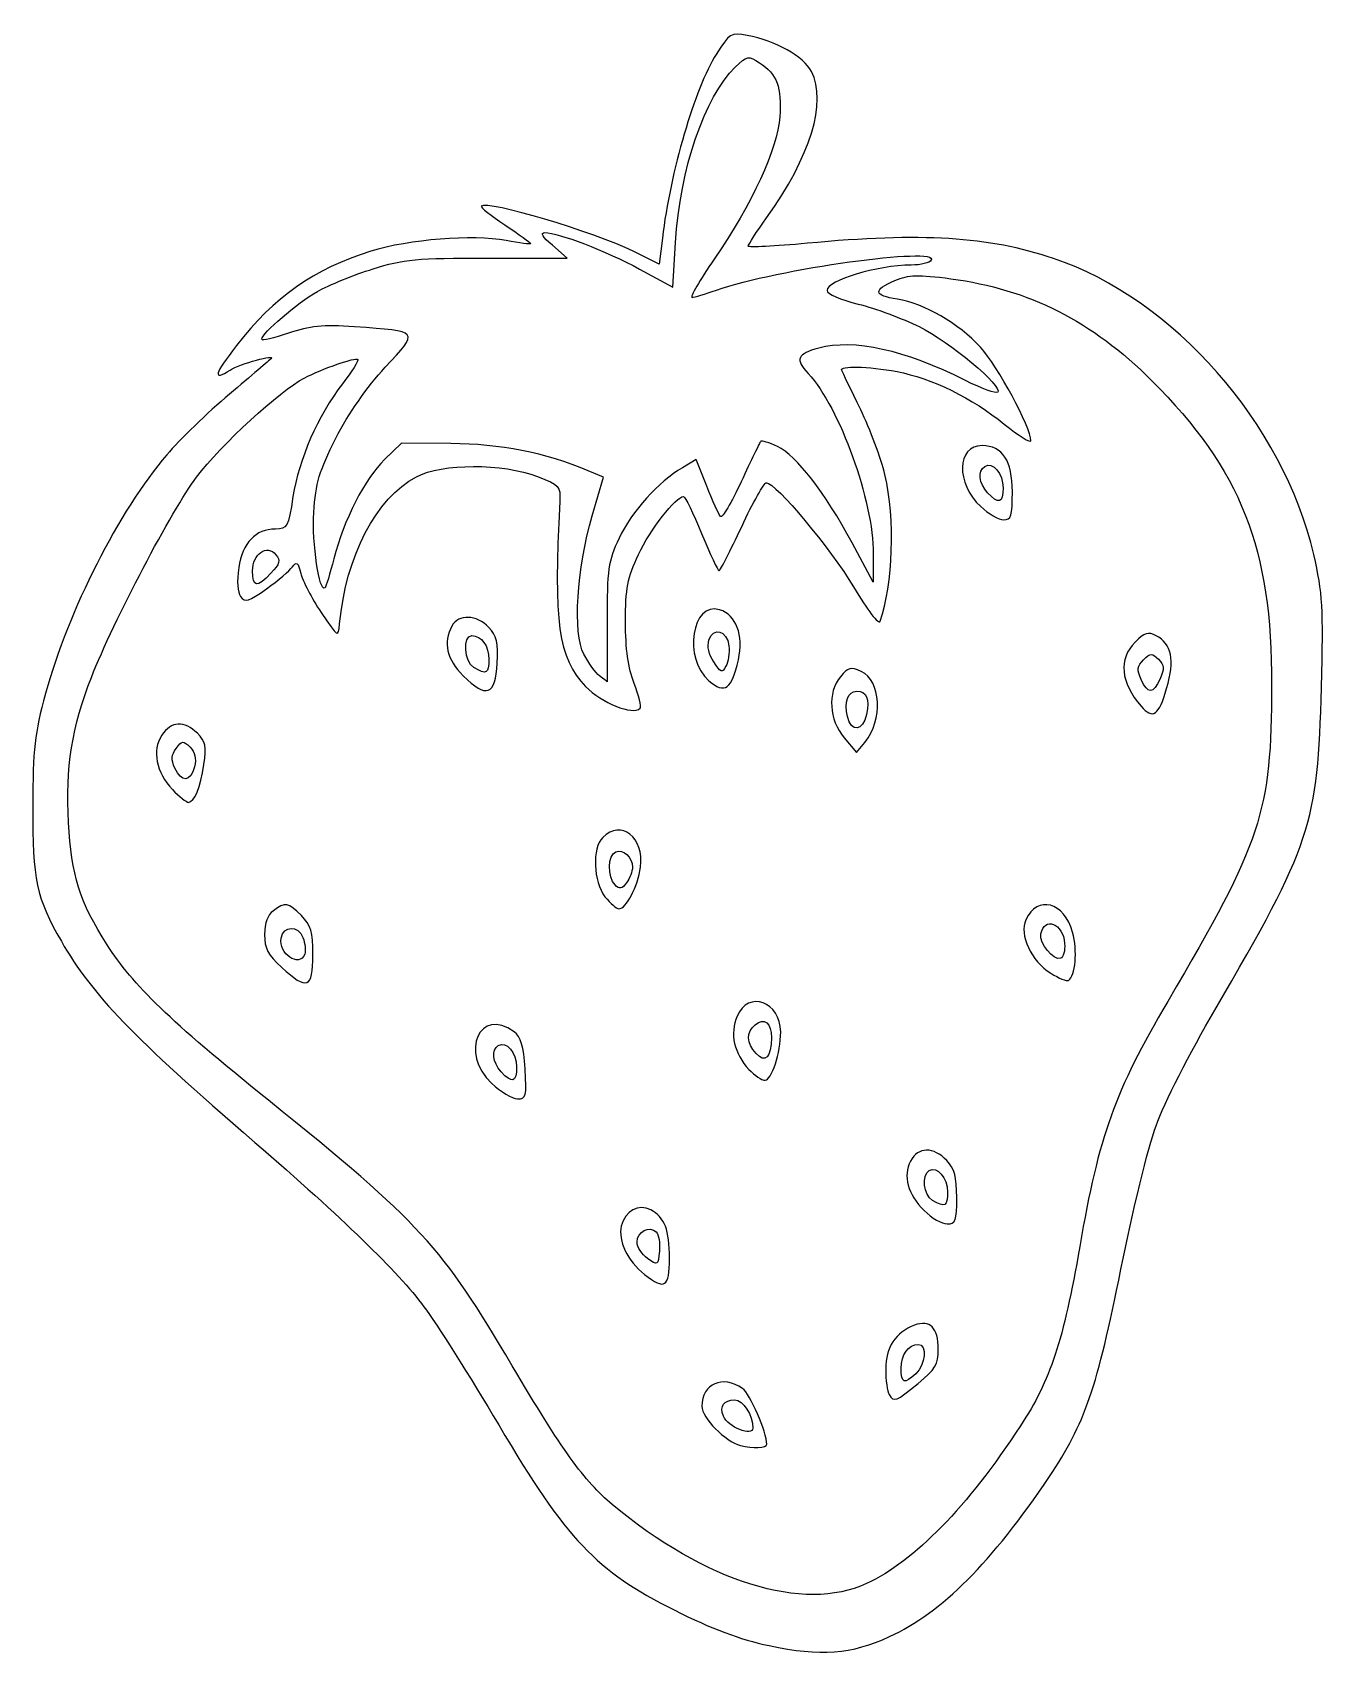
# Model space of a CAD drawing. Header units: centimetres. Extents: x -13.4 to 12.8, y -7.2 to 7.3.
# Drawn here: x 1.22 to 12.76, y -7.16 to 7.35 of the extents above; entities that cross this region are included whole.
import ezdxf

# ---------------------------------------------------------------- set-up
doc = ezdxf.new("R2010")
doc.units = ezdxf.units.CM
doc.header["$MEASUREMENT"] = 0
doc.layers.add('Layer 1', color=7, linetype='Continuous')

msp = doc.modelspace()

# ---------------------------------------------------------------- linework, layer by layer
at = {"layer": 'Layer 1'}
for points, knots in [([(7.80518, -7.06656), (7.54211, -7.01056), (7.29285, -6.91702), (6.9567, -6.74812), (6.9567, -6.74812), (6.25749, -6.39681), (6.0005, -6.1258), (5.38903, -5.09497), (5.38903, -5.09497), (5.13101, -4.66), (4.83056, -4.18481), (4.72136, -4.03899), (4.72136, -4.03899), (4.48424, -3.72236), (3.99828, -3.2499), (3.21099, -2.57057), (3.21099, -2.57057), (2.11623, -1.62593), (1.76077, -1.25663), (1.48204, -0.77428), (1.48204, -0.77428), (1.26048, -0.39086), (1.22418, -0.22065), (1.22607, 0.426), (1.22607, 0.426), (1.2276, 0.9486), (1.24248, 1.07962), (1.34128, 1.44003), (1.34128, 1.44003), (1.54568, 2.18567), (1.99318, 3.06697), (2.4246, 3.57352), (2.4246, 3.57352), (2.53842, 3.70716), (2.78986, 3.95032), (2.98335, 4.11388), (2.98335, 4.11388), (3.17684, 4.27744), (3.34447, 4.42006), (3.35585, 4.43083), (3.35585, 4.43083), (3.40332, 4.47573), (3.07891, 4.3862), (2.9901, 4.32989), (2.9901, 4.32989), (2.83099, 4.229), (2.84688, 4.29073), (3.0464, 4.54849), (3.0464, 4.54849), (3.38189, 4.98193), (3.74035, 5.23366), (4.24572, 5.3907), (4.24572, 5.3907), (4.59007, 5.4977), (5.15366, 5.54194), (5.45635, 5.48573), (5.45635, 5.48573), (5.57586, 5.46353), (5.67364, 5.45195), (5.67364, 5.46), (5.67364, 5.46), (5.67364, 5.46804), (5.57092, 5.54282), (5.44538, 5.62618), (5.44538, 5.62618), (5.31983, 5.70954), (5.22452, 5.78514), (5.23357, 5.79419), (5.23357, 5.79419), (5.2873, 5.84792), (6.24356, 5.56351), (6.59014, 5.39072), (6.59014, 5.39072), (6.59014, 5.39072), (6.82372, 5.27426), (6.82372, 5.27426), (6.82372, 5.27426), (6.82372, 5.27426), (6.85145, 5.50938), (6.85145, 5.50938), (6.85145, 5.50938), (6.92043, 6.09437), (7.14182, 6.84958), (7.33244, 7.15014), (7.33244, 7.15014), (7.45276, 7.33987), (7.46217, 7.34558), (7.61039, 7.31887), (7.61039, 7.31887), (7.86393, 7.27319), (8.11241, 7.13312), (8.18338, 6.99585), (8.18338, 6.99585), (8.32467, 6.72263), (8.17625, 6.24026), (7.78109, 5.68843), (7.78109, 5.68843), (7.6919, 5.56388), (7.61893, 5.45078), (7.61893, 5.43709), (7.61893, 5.43709), (7.61893, 5.4234), (7.8564, 5.43463), (8.14664, 5.46206), (8.14664, 5.46206), (9.16691, 5.55846), (9.76261, 5.52197), (10.34467, 5.32741), (10.34467, 5.32741), (11.41534, 4.96953), (12.40101, 3.848), (12.67074, 2.68073), (12.67074, 2.68073), (12.75085, 2.33407), (12.75794, 2.21178), (12.73955, 1.49462), (12.73955, 1.49462), (12.70808, 0.26715), (12.6487, 0.08766), (11.78555, -1.3894), (11.78555, -1.3894), (11.5679, -1.76185), (11.33206, -2.22621), (11.26147, -2.4213), (11.26147, -2.4213), (11.19088, -2.61639), (11.04979, -3.19362), (10.94794, -3.70403), (10.94794, -3.70403), (10.73708, -4.76075), (10.62477, -5.08681), (10.31047, -5.55473), (10.31047, -5.55473), (9.79159, -6.32723), (9.35106, -6.76847), (8.88129, -6.9862), (8.88129, -6.9862), (8.54299, -7.143), (8.26263, -7.16394), (7.80517, -7.06656), (7.80517, -7.06656), (7.80517, -7.06656), (7.80518, -7.06656), (7.80518, -7.06656)], [0, 0, 0, 0, 0.02702703, 0.02702703, 0.02702703, 0.02702703, 0.05405405, 0.05405405, 0.05405405, 0.05405405, 0.08108108, 0.08108108, 0.08108108, 0.08108108, 0.10810811, 0.10810811, 0.10810811, 0.10810811, 0.13513514, 0.13513514, 0.13513514, 0.13513514, 0.16216216, 0.16216216, 0.16216216, 0.16216216, 0.18918919, 0.18918919, 0.18918919, 0.18918919, 0.21621622, 0.21621622, 0.21621622, 0.21621622, 0.24324324, 0.24324324, 0.24324324, 0.24324324, 0.27027027, 0.27027027, 0.27027027, 0.27027027, 0.2972973, 0.2972973, 0.2972973, 0.2972973, 0.32432432, 0.32432432, 0.32432432, 0.32432432, 0.35135135, 0.35135135, 0.35135135, 0.35135135, 0.37837838, 0.37837838, 0.37837838, 0.37837838, 0.40540541, 0.40540541, 0.40540541, 0.40540541, 0.43243243, 0.43243243, 0.43243243, 0.43243243, 0.45945946, 0.45945946, 0.45945946, 0.45945946, 0.48648649, 0.48648649, 0.48648649, 0.48648649, 0.51351351, 0.51351351, 0.51351351, 0.51351351, 0.54054054, 0.54054054, 0.54054054, 0.54054054, 0.56756757, 0.56756757, 0.56756757, 0.56756757, 0.59459459, 0.59459459, 0.59459459, 0.59459459, 0.62162162, 0.62162162, 0.62162162, 0.62162162, 0.64864865, 0.64864865, 0.64864865, 0.64864865, 0.67567568, 0.67567568, 0.67567568, 0.67567568, 0.7027027, 0.7027027, 0.7027027, 0.7027027, 0.72972973, 0.72972973, 0.72972973, 0.72972973, 0.75675676, 0.75675676, 0.75675676, 0.75675676, 0.78378378, 0.78378378, 0.78378378, 0.78378378, 0.81081081, 0.81081081, 0.81081081, 0.81081081, 0.83783784, 0.83783784, 0.83783784, 0.83783784, 0.86486486, 0.86486486, 0.86486486, 0.86486486, 0.89189189, 0.89189189, 0.89189189, 0.89189189, 0.91891892, 0.91891892, 0.91891892, 0.91891892, 0.94594595, 0.94594595, 0.94594595, 0.94594595, 1, 1, 1, 1]), ([(6.35789, 2.07122), (6.35667, 2.55484), (6.36554, 2.61795), (6.46404, 2.82657), (6.46404, 2.82657), (6.57627, 3.06427), (6.81882, 3.3344), (7.0304, 3.45735), (7.0304, 3.45735), (7.0304, 3.45735), (7.15436, 3.52938), (7.15436, 3.52938), (7.15436, 3.52938), (7.15436, 3.52938), (7.24823, 3.2918), (7.24823, 3.2918), (7.24823, 3.2918), (7.29986, 3.16113), (7.35464, 3.03971), (7.36995, 3.02198), (7.36995, 3.02198), (7.38527, 3.00425), (7.46924, 3.14394), (7.55655, 3.3324), (7.55655, 3.3324), (7.64386, 3.52086), (7.72178, 3.68305), (7.72971, 3.69282), (7.72971, 3.69282), (7.73764, 3.70259), (7.80512, 3.6815), (7.87968, 3.64594), (7.87968, 3.64594), (8.0507, 3.56439), (8.30336, 3.23817), (8.54633, 2.78519), (8.54633, 2.78519), (8.54633, 2.78519), (8.73503, 2.43338), (8.73503, 2.43338), (8.73503, 2.43338), (8.73503, 2.43338), (8.73572, 2.68544), (8.73572, 2.68544), (8.73572, 2.68544), (8.73704, 3.16211), (8.43683, 3.99406), (8.15365, 4.29855), (8.15365, 4.29855), (8.03546, 4.42563), (8.05547, 4.4739), (8.24779, 4.52569), (8.24779, 4.52569), (8.55968, 4.60967), (9.02107, 4.50796), (9.55822, 4.23681), (9.55822, 4.23681), (9.7027, 4.16388), (9.83299, 4.1165), (9.84776, 4.13151), (9.84776, 4.13151), (9.89775, 4.18234), (9.41607, 4.58477), (9.14651, 4.71738), (9.14651, 4.71738), (8.99918, 4.78986), (8.75351, 4.88059), (8.60058, 4.91901), (8.60058, 4.91901), (8.44193, 4.95886), (8.32252, 5.0112), (8.32252, 5.04089), (8.32252, 5.04089), (8.32252, 5.1312), (8.76863, 5.26548), (9.07543, 5.26751), (9.07543, 5.26751), (9.15945, 5.26807), (9.23971, 5.28715), (9.25378, 5.30991), (9.25378, 5.30991), (9.33225, 5.43688), (7.86851, 5.23357), (7.33433, 5.0433), (7.33433, 5.0433), (7.23472, 5.00782), (7.13658, 4.97879), (7.11623, 4.97879), (7.11623, 4.97879), (7.09588, 4.97879), (7.18483, 5.13245), (7.31389, 5.32025), (7.31389, 5.32025), (7.65427, 5.81557), (7.87978, 6.30489), (7.90065, 6.59342), (7.90065, 6.59342), (7.91961, 6.85547), (7.87551, 6.97241), (7.71907, 7.07491), (7.71907, 7.07491), (7.61949, 7.14016), (7.61054, 7.1385), (7.50206, 7.03457), (7.50206, 7.03457), (7.22982, 6.77375), (7.00786, 6.12232), (6.96895, 5.46993), (6.96895, 5.46993), (6.96895, 5.46993), (6.94517, 5.0712), (6.94517, 5.0712), (6.94517, 5.0712), (6.94517, 5.0712), (6.6475, 5.23176), (6.6475, 5.23176), (6.6475, 5.23176), (6.34513, 5.39485), (5.92151, 5.55831), (5.80165, 5.55813), (5.80165, 5.55813), (5.75754, 5.55805), (5.77975, 5.52038), (5.86875, 5.44431), (5.86875, 5.44431), (5.86875, 5.44431), (6.0018, 5.33059), (6.0018, 5.33059), (6.0018, 5.33059), (6.0018, 5.33059), (5.2893, 5.33059), (5.2893, 5.33059), (5.2893, 5.33059), (4.65863, 5.33059), (4.54115, 5.31948), (4.26638, 5.23384), (4.26638, 5.23384), (4.09565, 5.18063), (3.87215, 5.08976), (3.76971, 5.03192), (3.76971, 5.03192), (3.58878, 4.92975), (3.27304, 4.65791), (3.27304, 4.6043), (3.27304, 4.6043), (3.27304, 4.58969), (3.38013, 4.61424), (3.51103, 4.65885), (3.51103, 4.65885), (3.70462, 4.72483), (3.81465, 4.73543), (4.10082, 4.71567), (4.10082, 4.71567), (4.68766, 4.67515), (4.68064, 4.68439), (4.37525, 4.35455), (4.37525, 4.35455), (4.21218, 4.17842), (4.04529, 3.93813), (3.93513, 3.72088), (3.93513, 3.72088), (3.78532, 3.42542), (3.75455, 3.32211), (3.73757, 3.05753), (3.73757, 3.05753), (3.72006, 2.78467), (3.78743, 2.33381), (3.83814, 2.38451), (3.83814, 2.38451), (3.84673, 2.3931), (3.88181, 2.51004), (3.9161, 2.64438), (3.9161, 2.64438), (4.00403, 2.98887), (4.19437, 3.36037), (4.36992, 3.53016), (4.36992, 3.53016), (4.36992, 3.53016), (4.5197, 3.67502), (4.5197, 3.67502), (4.5197, 3.67502), (4.5197, 3.67502), (4.96214, 3.67298), (4.96214, 3.67298), (4.96214, 3.67298), (5.39732, 3.67097), (5.80649, 3.59), (6.18897, 3.43019), (6.18897, 3.43019), (6.18897, 3.43019), (6.32585, 3.373), (6.32585, 3.373), (6.32585, 3.373), (6.32585, 3.373), (6.22454, 3.02734), (6.22454, 3.02734), (6.22454, 3.02734), (6.08513, 2.55168), (6.05101, 1.98248), (6.15039, 1.79017), (6.15039, 1.79017), (6.19109, 1.7114), (6.25413, 1.62427), (6.29047, 1.59653), (6.29047, 1.59653), (6.32681, 1.5688), (6.35714, 1.54552), (6.35787, 1.54479), (6.35787, 1.54479), (6.35861, 1.54407), (6.35861, 1.78094), (6.35787, 2.07118), (6.35787, 2.07118), (6.35787, 2.07118), (6.35789, 2.07122), (6.35789, 2.07122)], [0, 0, 0, 0, 0.01818182, 0.01818182, 0.01818182, 0.01818182, 0.03636364, 0.03636364, 0.03636364, 0.03636364, 0.05454545, 0.05454545, 0.05454545, 0.05454545, 0.07272727, 0.07272727, 0.07272727, 0.07272727, 0.09090909, 0.09090909, 0.09090909, 0.09090909, 0.10909091, 0.10909091, 0.10909091, 0.10909091, 0.12727273, 0.12727273, 0.12727273, 0.12727273, 0.14545455, 0.14545455, 0.14545455, 0.14545455, 0.16363636, 0.16363636, 0.16363636, 0.16363636, 0.18181818, 0.18181818, 0.18181818, 0.18181818, 0.2, 0.2, 0.2, 0.2, 0.21818182, 0.21818182, 0.21818182, 0.21818182, 0.23636364, 0.23636364, 0.23636364, 0.23636364, 0.25454545, 0.25454545, 0.25454545, 0.25454545, 0.27272727, 0.27272727, 0.27272727, 0.27272727, 0.29090909, 0.29090909, 0.29090909, 0.29090909, 0.30909091, 0.30909091, 0.30909091, 0.30909091, 0.32727273, 0.32727273, 0.32727273, 0.32727273, 0.34545455, 0.34545455, 0.34545455, 0.34545455, 0.36363636, 0.36363636, 0.36363636, 0.36363636, 0.38181818, 0.38181818, 0.38181818, 0.38181818, 0.4, 0.4, 0.4, 0.4, 0.41818182, 0.41818182, 0.41818182, 0.41818182, 0.43636364, 0.43636364, 0.43636364, 0.43636364, 0.45454545, 0.45454545, 0.45454545, 0.45454545, 0.47272727, 0.47272727, 0.47272727, 0.47272727, 0.49090909, 0.49090909, 0.49090909, 0.49090909, 0.50909091, 0.50909091, 0.50909091, 0.50909091, 0.52727273, 0.52727273, 0.52727273, 0.52727273, 0.54545455, 0.54545455, 0.54545455, 0.54545455, 0.56363636, 0.56363636, 0.56363636, 0.56363636, 0.58181818, 0.58181818, 0.58181818, 0.58181818, 0.6, 0.6, 0.6, 0.6, 0.61818182, 0.61818182, 0.61818182, 0.61818182, 0.63636364, 0.63636364, 0.63636364, 0.63636364, 0.65454545, 0.65454545, 0.65454545, 0.65454545, 0.67272727, 0.67272727, 0.67272727, 0.67272727, 0.69090909, 0.69090909, 0.69090909, 0.69090909, 0.70909091, 0.70909091, 0.70909091, 0.70909091, 0.72727273, 0.72727273, 0.72727273, 0.72727273, 0.74545455, 0.74545455, 0.74545455, 0.74545455, 0.76363636, 0.76363636, 0.76363636, 0.76363636, 0.78181818, 0.78181818, 0.78181818, 0.78181818, 0.8, 0.8, 0.8, 0.8, 0.81818182, 0.81818182, 0.81818182, 0.81818182, 0.83636364, 0.83636364, 0.83636364, 0.83636364, 0.85454545, 0.85454545, 0.85454545, 0.85454545, 0.87272727, 0.87272727, 0.87272727, 0.87272727, 0.89090909, 0.89090909, 0.89090909, 0.89090909, 0.90909091, 0.90909091, 0.90909091, 0.90909091, 0.92727273, 0.92727273, 0.92727273, 0.92727273, 0.94545455, 0.94545455, 0.94545455, 0.94545455, 0.96363636, 0.96363636, 0.96363636, 0.96363636, 1, 1, 1, 1]), ([(8.67435, -6.51252), (9.10613, -6.31051), (9.57576, -5.82961), (10.05162, -5.10216), (10.05162, -5.10216), (10.31805, -4.69487), (10.43389, -4.34401), (10.57986, -3.50217), (10.57986, -3.50217), (10.75241, -2.50705), (10.89214, -2.11764), (11.36562, -1.31234), (11.36562, -1.31234), (12.20724, 0.11908), (12.29176, 0.37627), (12.29444, 1.51421), (12.29444, 1.51421), (12.29733, 2.73893), (12.02228, 3.43706), (11.22183, 4.23666), (11.22183, 4.23666), (10.69016, 4.76777), (10.12891, 5.05228), (9.42912, 5.1454), (9.42912, 5.1454), (9.1347, 5.18458), (9.05585, 5.18197), (8.92872, 5.12886), (8.92872, 5.12886), (8.73113, 5.0463), (8.73797, 4.99575), (8.95136, 4.96163), (8.95136, 4.96163), (9.19347, 4.92291), (9.49558, 4.74857), (9.6945, 4.53277), (9.6945, 4.53277), (9.84465, 4.36988), (10.14365, 3.81415), (10.14365, 3.69798), (10.14365, 3.69798), (10.14365, 3.67346), (10.03668, 3.74053), (9.90595, 3.84701), (9.90595, 3.84701), (9.62325, 4.07727), (9.25484, 4.25751), (8.94788, 4.31572), (8.94788, 4.31572), (8.68627, 4.36533), (8.43398, 4.37105), (8.45359, 4.32692), (8.45359, 4.32692), (8.46118, 4.30985), (8.53741, 4.15168), (8.623, 3.97544), (8.623, 3.97544), (8.70859, 3.7992), (8.80609, 3.53845), (8.83968, 3.39599), (8.83968, 3.39599), (8.93265, 3.00168), (8.91323, 2.41348), (8.79642, 2.08598), (8.79642, 2.08598), (8.78443, 2.05238), (8.68558, 2.18001), (8.55954, 2.39182), (8.55954, 2.39182), (8.35642, 2.73315), (7.86313, 3.32323), (7.78091, 3.32323), (7.78091, 3.32323), (7.76045, 3.32323), (7.66103, 3.14629), (7.55997, 2.93003), (7.55997, 2.93003), (7.45891, 2.71377), (7.3679, 2.53683), (7.35771, 2.53683), (7.35771, 2.53683), (7.34752, 2.53683), (7.27767, 2.68583), (7.20248, 2.86794), (7.20248, 2.86794), (7.12729, 3.05005), (7.05419, 3.19905), (7.04004, 3.19905), (7.04004, 3.19905), (6.97149, 3.19905), (6.74169, 2.90321), (6.63816, 2.68169), (6.63816, 2.68169), (6.53958, 2.47077), (6.5221, 2.38035), (6.5221, 2.08155), (6.5221, 2.08155), (6.5221, 1.83796), (6.54573, 1.66849), (6.59892, 1.53063), (6.59892, 1.53063), (6.64117, 1.42112), (6.66532, 1.3211), (6.65259, 1.30837), (6.65259, 1.30837), (6.58717, 1.24295), (6.30534, 1.35515), (6.16529, 1.50238), (6.16529, 1.50238), (5.92033, 1.75988), (5.87711, 2.07028), (5.93503, 3.15586), (5.93503, 3.15586), (5.94226, 3.29143), (5.93183, 3.3031), (5.73572, 3.37885), (5.73572, 3.37885), (5.4254, 3.49871), (4.88034, 3.49752), (4.65397, 3.3765), (4.65397, 3.3765), (4.29333, 3.18368), (4.02481, 2.66895), (3.96763, 2.06086), (3.96763, 2.06086), (3.95605, 1.93774), (3.95466, 1.93862), (3.80314, 2.16433), (3.80314, 2.16433), (3.71909, 2.28953), (3.63718, 2.44613), (3.62113, 2.51232), (3.62113, 2.51232), (3.597, 2.61178), (3.58401, 2.62202), (3.54632, 2.57129), (3.54632, 2.57129), (3.52123, 2.53753), (3.41738, 2.44978), (3.31553, 2.37628), (3.31553, 2.37628), (3.15456, 2.26013), (3.12429, 2.25095), (3.08397, 2.30609), (3.08397, 2.30609), (3.0544, 2.34654), (3.0483, 2.44009), (3.06715, 2.56431), (3.06715, 2.56431), (3.10073, 2.78557), (3.21814, 2.90933), (3.39447, 2.90933), (3.39447, 2.90933), (3.50156, 2.90933), (3.50876, 2.9226), (3.55155, 3.19907), (3.55155, 3.19907), (3.60321, 3.5328), (3.77243, 3.91835), (3.99386, 4.2068), (3.99386, 4.2068), (4.07858, 4.31717), (4.14022, 4.41515), (4.13083, 4.42453), (4.13083, 4.42453), (4.10947, 4.44589), (3.82163, 4.34551), (3.65053, 4.25703), (3.65053, 4.25703), (3.43465, 4.14539), (2.90788, 3.66032), (2.69006, 3.37259), (2.69006, 3.37259), (2.47065, 3.08275), (1.95141, 2.09401), (1.75023, 1.58293), (1.75023, 1.58293), (1.57666, 1.142), (1.51945, 0.77972), (1.54546, 0.28622), (1.54546, 0.28622), (1.57005, -0.18035), (1.64712, -0.42353), (1.89141, -0.80541), (1.89141, -0.80541), (2.12513, -1.17078), (2.44455, -1.47868), (3.33185, -2.19392), (3.33185, -2.19392), (4.69083, -3.28937), (4.8818, -3.49737), (5.51095, -4.56739), (5.51095, -4.56739), (5.94855, -5.31164), (6.15593, -5.59941), (6.40327, -5.80564), (6.40327, -5.80564), (7.23596, -6.49995), (8.11586, -6.77383), (8.67434, -6.51254), (8.67434, -6.51254), (8.67434, -6.51254), (8.67435, -6.51252), (8.67435, -6.51252)], [0, 0, 0, 0, 0.01923077, 0.01923077, 0.01923077, 0.01923077, 0.03846154, 0.03846154, 0.03846154, 0.03846154, 0.05769231, 0.05769231, 0.05769231, 0.05769231, 0.07692308, 0.07692308, 0.07692308, 0.07692308, 0.09615385, 0.09615385, 0.09615385, 0.09615385, 0.11538462, 0.11538462, 0.11538462, 0.11538462, 0.13461538, 0.13461538, 0.13461538, 0.13461538, 0.15384615, 0.15384615, 0.15384615, 0.15384615, 0.17307692, 0.17307692, 0.17307692, 0.17307692, 0.19230769, 0.19230769, 0.19230769, 0.19230769, 0.21153846, 0.21153846, 0.21153846, 0.21153846, 0.23076923, 0.23076923, 0.23076923, 0.23076923, 0.25, 0.25, 0.25, 0.25, 0.26923077, 0.26923077, 0.26923077, 0.26923077, 0.28846154, 0.28846154, 0.28846154, 0.28846154, 0.30769231, 0.30769231, 0.30769231, 0.30769231, 0.32692308, 0.32692308, 0.32692308, 0.32692308, 0.34615385, 0.34615385, 0.34615385, 0.34615385, 0.36538462, 0.36538462, 0.36538462, 0.36538462, 0.38461538, 0.38461538, 0.38461538, 0.38461538, 0.40384615, 0.40384615, 0.40384615, 0.40384615, 0.42307692, 0.42307692, 0.42307692, 0.42307692, 0.44230769, 0.44230769, 0.44230769, 0.44230769, 0.46153846, 0.46153846, 0.46153846, 0.46153846, 0.48076923, 0.48076923, 0.48076923, 0.48076923, 0.5, 0.5, 0.5, 0.5, 0.51923077, 0.51923077, 0.51923077, 0.51923077, 0.53846154, 0.53846154, 0.53846154, 0.53846154, 0.55769231, 0.55769231, 0.55769231, 0.55769231, 0.57692308, 0.57692308, 0.57692308, 0.57692308, 0.59615385, 0.59615385, 0.59615385, 0.59615385, 0.61538462, 0.61538462, 0.61538462, 0.61538462, 0.63461538, 0.63461538, 0.63461538, 0.63461538, 0.65384615, 0.65384615, 0.65384615, 0.65384615, 0.67307692, 0.67307692, 0.67307692, 0.67307692, 0.69230769, 0.69230769, 0.69230769, 0.69230769, 0.71153846, 0.71153846, 0.71153846, 0.71153846, 0.73076923, 0.73076923, 0.73076923, 0.73076923, 0.75, 0.75, 0.75, 0.75, 0.76923077, 0.76923077, 0.76923077, 0.76923077, 0.78846154, 0.78846154, 0.78846154, 0.78846154, 0.80769231, 0.80769231, 0.80769231, 0.80769231, 0.82692308, 0.82692308, 0.82692308, 0.82692308, 0.84615385, 0.84615385, 0.84615385, 0.84615385, 0.86538462, 0.86538462, 0.86538462, 0.86538462, 0.88461538, 0.88461538, 0.88461538, 0.88461538, 0.90384615, 0.90384615, 0.90384615, 0.90384615, 0.92307692, 0.92307692, 0.92307692, 0.92307692, 0.94230769, 0.94230769, 0.94230769, 0.94230769, 0.96153846, 0.96153846, 0.96153846, 0.96153846, 1, 1, 1, 1]), ([(9.69513, 3.10999), (9.47122, 3.31916), (9.47926, 3.65435), (9.70819, 3.65435), (9.70819, 3.65435), (9.89119, 3.65435), (9.9781, 3.52107), (9.9781, 3.24046), (9.9781, 3.24046), (9.9781, 3.02434), (9.96793, 2.99213), (9.8997, 2.99213), (9.8997, 2.99213), (9.85658, 2.99213), (9.76452, 3.04517), (9.69512, 3.10999), (9.69512, 3.10999), (9.69512, 3.10999), (9.69513, 3.10999), (9.69513, 3.10999)], [0, 0, 0, 0, 0.16666667, 0.16666667, 0.16666667, 0.16666667, 0.33333333, 0.33333333, 0.33333333, 0.33333333, 0.5, 0.5, 0.5, 0.5, 0.66666667, 0.66666667, 0.66666667, 0.66666667, 1, 1, 1, 1]), ([(9.89533, 3.27678), (9.89533, 3.40423), (9.80266, 3.51314), (9.73159, 3.46922), (9.73159, 3.46922), (9.6674, 3.42955), (9.67923, 3.31918), (9.75689, 3.23337), (9.75689, 3.23337), (9.85384, 3.12624), (9.89534, 3.13925), (9.89534, 3.27678), (9.89534, 3.27678), (9.89534, 3.27678), (9.89533, 3.27678), (9.89533, 3.27678)], [0, 0, 0, 0, 0.2, 0.2, 0.2, 0.2, 0.4, 0.4, 0.4, 0.4, 0.6, 0.6, 0.6, 0.6, 1, 1, 1, 1]), ([(3.35471, 2.51494), (3.43377, 2.59909), (3.4416, 2.62825), (3.39897, 2.67963), (3.39897, 2.67963), (3.31888, 2.77613), (3.1903, 2.68726), (3.1903, 2.5354), (3.1903, 2.5354), (3.1903, 2.38592), (3.22898, 2.38111), (3.35472, 2.51495), (3.35472, 2.51495), (3.35472, 2.51495), (3.35471, 2.51494), (3.35471, 2.51494)], [0, 0, 0, 0, 0.2, 0.2, 0.2, 0.2, 0.4, 0.4, 0.4, 0.4, 0.6, 0.6, 0.6, 0.6, 1, 1, 1, 1]), ([(7.26722, 1.55361), (7.03623, 1.7523), (7.11415, 2.26642), (7.36327, 2.18736), (7.36327, 2.18736), (7.51246, 2.14001), (7.57792, 1.96486), (7.53015, 1.74086), (7.53015, 1.74086), (7.47408, 1.47799), (7.40902, 1.43165), (7.26723, 1.55361), (7.26723, 1.55361), (7.26723, 1.55361), (7.26722, 1.55361), (7.26722, 1.55361)], [0, 0, 0, 0, 0.2, 0.2, 0.2, 0.2, 0.4, 0.4, 0.4, 0.4, 0.6, 0.6, 0.6, 0.6, 1, 1, 1, 1]), ([(5.07257, 1.59824), (4.9229, 1.74791), (4.89031, 1.89124), (4.97148, 2.0429), (4.97148, 2.0429), (5.02925, 2.15085), (5.19497, 2.1446), (5.3013, 2.03047), (5.3013, 2.03047), (5.37101, 1.95564), (5.38515, 1.89446), (5.37534, 1.71011), (5.37534, 1.71011), (5.36007, 1.42309), (5.27804, 1.39278), (5.07257, 1.59825), (5.07257, 1.59825), (5.07257, 1.59825), (5.07257, 1.59824), (5.07257, 1.59824)], [0, 0, 0, 0, 0.16666667, 0.16666667, 0.16666667, 0.16666667, 0.33333333, 0.33333333, 0.33333333, 0.33333333, 0.5, 0.5, 0.5, 0.5, 0.66666667, 0.66666667, 0.66666667, 0.66666667, 1, 1, 1, 1]), ([(7.44567, 1.86497), (7.42961, 2.0039), (7.30628, 2.0394), (7.26722, 1.91633), (7.26722, 1.91633), (7.25021, 1.86273), (7.26677, 1.78766), (7.3102, 1.72135), (7.3102, 1.72135), (7.37274, 1.62589), (7.38531, 1.6215), (7.41975, 1.68304), (7.41975, 1.68304), (7.44115, 1.72127), (7.4528, 1.80314), (7.44566, 1.86497), (7.44566, 1.86497), (7.44566, 1.86497), (7.44567, 1.86497), (7.44567, 1.86497)], [0, 0, 0, 0, 0.16666667, 0.16666667, 0.16666667, 0.16666667, 0.33333333, 0.33333333, 0.33333333, 0.33333333, 0.5, 0.5, 0.5, 0.5, 0.66666667, 0.66666667, 0.66666667, 0.66666667, 1, 1, 1, 1]), ([(5.30114, 1.74217), (5.30114, 1.86584), (5.23599, 1.95739), (5.148, 1.95739), (5.148, 1.95739), (5.06572, 1.95739), (5.0811, 1.72079), (5.16663, 1.67098), (5.16663, 1.67098), (5.27899, 1.60554), (5.30114, 1.61726), (5.30114, 1.74217)], [0, 0, 0, 0, 0.25, 0.25, 0.25, 0.25, 0.5, 0.5, 0.5, 0.5, 1, 1, 1, 1]), ([(11.12804, 1.32621), (10.94386, 1.53735), (10.92419, 1.74834), (11.07464, 1.8988), (11.07464, 1.8988), (11.16026, 1.98442), (11.19232, 1.99424), (11.26287, 1.95649), (11.26287, 1.95649), (11.40232, 1.88186), (11.43003, 1.74243), (11.35666, 1.48454), (11.35666, 1.48454), (11.28795, 1.24301), (11.2335, 1.20531), (11.12803, 1.32622), (11.12803, 1.32622), (11.12803, 1.32622), (11.12804, 1.32621), (11.12804, 1.32621)], [0, 0, 0, 0, 0.16666667, 0.16666667, 0.16666667, 0.16666667, 0.33333333, 0.33333333, 0.33333333, 0.33333333, 0.5, 0.5, 0.5, 0.5, 0.66666667, 0.66666667, 0.66666667, 0.66666667, 1, 1, 1, 1]), ([(11.29808, 1.5709), (11.33968, 1.66219), (11.33727, 1.69209), (11.28403, 1.74533), (11.28403, 1.74533), (11.22595, 1.8034), (11.21311, 1.80291), (11.15035, 1.74016), (11.15035, 1.74016), (11.09317, 1.68298), (11.08936, 1.65222), (11.12877, 1.56573), (11.12877, 1.56573), (11.18989, 1.43159), (11.23524, 1.43298), (11.29808, 1.5709)], [0, 0, 0, 0, 0.2, 0.2, 0.2, 0.2, 0.4, 0.4, 0.4, 0.4, 0.6, 0.6, 0.6, 0.6, 1, 1, 1, 1]), ([(8.47534, 1.04495), (8.33979, 1.20604), (8.32509, 1.44498), (8.44185, 1.58917), (8.44185, 1.58917), (8.51034, 1.67375), (8.53273, 1.67948), (8.62696, 1.63655), (8.62696, 1.63655), (8.80633, 1.55482), (8.82466, 1.20635), (8.66027, 1.00334), (8.66027, 1.00334), (8.66027, 1.00334), (8.58675, 0.91255), (8.58675, 0.91255), (8.58675, 0.91255), (8.58675, 0.91255), (8.47534, 1.04495), (8.47534, 1.04495)], [0, 0, 0, 0, 0.16666667, 0.16666667, 0.16666667, 0.16666667, 0.33333333, 0.33333333, 0.33333333, 0.33333333, 0.5, 0.5, 0.5, 0.5, 0.66666667, 0.66666667, 0.66666667, 0.66666667, 1, 1, 1, 1]), ([(8.67413, 1.25277), (8.70485, 1.39262), (8.67659, 1.46073), (8.58783, 1.46073), (8.58783, 1.46073), (8.50828, 1.46073), (8.47261, 1.36252), (8.50512, 1.233), (8.50512, 1.233), (8.54072, 1.09115), (8.64121, 1.10291), (8.67413, 1.25278), (8.67413, 1.25278), (8.67413, 1.25278), (8.67413, 1.25277), (8.67413, 1.25277)], [0, 0, 0, 0, 0.2, 0.2, 0.2, 0.2, 0.4, 0.4, 0.4, 0.4, 0.6, 0.6, 0.6, 0.6, 1, 1, 1, 1]), ([(2.47447, 0.58271), (2.32869, 0.73487), (2.29004, 0.93114), (2.37909, 1.06705), (2.37909, 1.06705), (2.46212, 1.19378), (2.58167, 1.20019), (2.69772, 1.08414), (2.69772, 1.08414), (2.77149, 1.01037), (2.78023, 0.96825), (2.75572, 0.80476), (2.75572, 0.80476), (2.72513, 0.60075), (2.67035, 0.46739), (2.61714, 0.46739), (2.61714, 0.46739), (2.59944, 0.46739), (2.53523, 0.51928), (2.47447, 0.58271)], [0, 0, 0, 0, 0.16666667, 0.16666667, 0.16666667, 0.16666667, 0.33333333, 0.33333333, 0.33333333, 0.33333333, 0.5, 0.5, 0.5, 0.5, 0.66666667, 0.66666667, 0.66666667, 0.66666667, 1, 1, 1, 1]), ([(2.67085, 0.78427), (2.6898, 0.85976), (2.67744, 0.91487), (2.63142, 0.96017), (2.63142, 0.96017), (2.57005, 1.02057), (2.5596, 1.01968), (2.50761, 0.94958), (2.50761, 0.94958), (2.46414, 0.89098), (2.46144, 0.84972), (2.49609, 0.77368), (2.49609, 0.77368), (2.55582, 0.64258), (2.63652, 0.64747), (2.67085, 0.78427)], [0, 0, 0, 0, 0.2, 0.2, 0.2, 0.2, 0.4, 0.4, 0.4, 0.4, 0.6, 0.6, 0.6, 0.6, 1, 1, 1, 1]), ([(6.33887, -0.37551), (6.23371, -0.24182), (6.22197, 0.05785), (6.31813, 0.15401), (6.31813, 0.15401), (6.48303, 0.31891), (6.69139, 0.15422), (6.65559, -0.11271), (6.65559, -0.11271), (6.63246, -0.28519), (6.52871, -0.48456), (6.46209, -0.48456), (6.46209, -0.48456), (6.44151, -0.48456), (6.38606, -0.43549), (6.33888, -0.37551), (6.33888, -0.37551), (6.33888, -0.37551), (6.33887, -0.37551), (6.33887, -0.37551)], [0, 0, 0, 0, 0.16666667, 0.16666667, 0.16666667, 0.16666667, 0.33333333, 0.33333333, 0.33333333, 0.33333333, 0.5, 0.5, 0.5, 0.5, 0.66666667, 0.66666667, 0.66666667, 0.66666667, 1, 1, 1, 1]), ([(6.5842, -0.11242), (6.5842, -0.02185), (6.50389, 0.05185), (6.4343, 0.02515), (6.4343, 0.02515), (6.36337, -0.00207), (6.35942, -0.20182), (6.42844, -0.27084), (6.42844, -0.27084), (6.46909, -0.31149), (6.49038, -0.30731), (6.53191, -0.25051), (6.53191, -0.25051), (6.56067, -0.21118), (6.5842, -0.14903), (6.5842, -0.11241), (6.5842, -0.11241), (6.5842, -0.11241), (6.5842, -0.11242), (6.5842, -0.11242)], [0, 0, 0, 0, 0.16666667, 0.16666667, 0.16666667, 0.16666667, 0.33333333, 0.33333333, 0.33333333, 0.33333333, 0.5, 0.5, 0.5, 0.5, 0.66666667, 0.66666667, 0.66666667, 0.66666667, 1, 1, 1, 1]), ([(3.45044, -1.007), (3.32677, -0.89366), (3.29791, -0.83793), (3.29791, -0.71243), (3.29791, -0.71243), (3.29791, -0.60838), (3.32357, -0.53888), (3.37618, -0.50041), (3.37618, -0.50041), (3.48264, -0.42256), (3.50927, -0.42728), (3.62676, -0.54477), (3.62676, -0.54477), (3.71222, -0.63023), (3.72835, -0.6861), (3.72835, -0.89658), (3.72835, -0.89658), (3.72835, -1.19637), (3.67862, -1.21613), (3.45044, -1.00701), (3.45044, -1.00701), (3.45044, -1.00701), (3.45044, -1.007), (3.45044, -1.007)], [0, 0, 0, 0, 0.14285714, 0.14285714, 0.14285714, 0.14285714, 0.28571429, 0.28571429, 0.28571429, 0.28571429, 0.42857143, 0.42857143, 0.42857143, 0.42857143, 0.57142857, 0.57142857, 0.57142857, 0.57142857, 0.71428571, 0.71428571, 0.71428571, 0.71428571, 1, 1, 1, 1]), ([(10.32173, -1.05964), (10.14643, -0.94865), (10.03686, -0.71508), (10.09757, -0.58182), (10.09757, -0.58182), (10.1994, -0.35833), (10.44393, -0.42329), (10.5166, -0.69313), (10.5166, -0.69313), (10.56092, -0.85773), (10.54165, -1.08476), (10.48012, -1.12279), (10.48012, -1.12279), (10.4638, -1.13288), (10.39252, -1.10446), (10.32173, -1.05964)], [0, 0, 0, 0, 0.2, 0.2, 0.2, 0.2, 0.4, 0.4, 0.4, 0.4, 0.6, 0.6, 0.6, 0.6, 1, 1, 1, 1]), ([(10.44534, -0.79389), (10.43187, -0.61481), (10.26438, -0.5473), (10.23316, -0.70836), (10.23316, -0.70836), (10.21692, -0.79211), (10.34442, -0.9493), (10.40967, -0.92598), (10.40967, -0.92598), (10.4341, -0.91725), (10.45015, -0.85781), (10.44534, -0.7939), (10.44534, -0.7939), (10.44534, -0.7939), (10.44534, -0.79389), (10.44534, -0.79389)], [0, 0, 0, 0, 0.2, 0.2, 0.2, 0.2, 0.4, 0.4, 0.4, 0.4, 0.6, 0.6, 0.6, 0.6, 1, 1, 1, 1]), ([(3.6564, -0.8881), (3.66723, -0.85964), (3.66, -0.79307), (3.64033, -0.74017), (3.64033, -0.74017), (3.5987, -0.62815), (3.46795, -0.63188), (3.44603, -0.74571), (3.44603, -0.74571), (3.41925, -0.88477), (3.60884, -1.01311), (3.6564, -0.88811), (3.6564, -0.88811), (3.6564, -0.88811), (3.6564, -0.8881), (3.6564, -0.8881)], [0, 0, 0, 0, 0.2, 0.2, 0.2, 0.2, 0.4, 0.4, 0.4, 0.4, 0.6, 0.6, 0.6, 0.6, 1, 1, 1, 1]), ([(7.62515, -1.91911), (7.49193, -1.77731), (7.45228, -1.60072), (7.51836, -1.44356), (7.51836, -1.44356), (7.61739, -1.20803), (7.90893, -1.31347), (7.90841, -1.58463), (7.90841, -1.58463), (7.90804, -1.76927), (7.82836, -2.01596), (7.76905, -2.01596), (7.76905, -2.01596), (7.73994, -2.01596), (7.67519, -1.97238), (7.62515, -1.91911)], [0, 0, 0, 0, 0.2, 0.2, 0.2, 0.2, 0.4, 0.4, 0.4, 0.4, 0.6, 0.6, 0.6, 0.6, 1, 1, 1, 1]), ([(5.32478, -2.04211), (5.03649, -1.77022), (5.22076, -1.35159), (5.52684, -1.58305), (5.52684, -1.58305), (5.58847, -1.62966), (5.61174, -1.70801), (5.62479, -1.91285), (5.62479, -1.91285), (5.64062, -2.16148), (5.63559, -2.18151), (5.55724, -2.18151), (5.55724, -2.18151), (5.51068, -2.18151), (5.40607, -2.11878), (5.32478, -2.04211)], [0, 0, 0, 0, 0.2, 0.2, 0.2, 0.2, 0.4, 0.4, 0.4, 0.4, 0.6, 0.6, 0.6, 0.6, 1, 1, 1, 1]), ([(7.82524, -1.63555), (7.82601, -1.50219), (7.76211, -1.45198), (7.6792, -1.52079), (7.6792, -1.52079), (7.59957, -1.58688), (7.60295, -1.68136), (7.68831, -1.77569), (7.68831, -1.77569), (7.77076, -1.8668), (7.82423, -1.81207), (7.82524, -1.63555)], [0, 0, 0, 0, 0.25, 0.25, 0.25, 0.25, 0.5, 0.5, 0.5, 0.5, 1, 1, 1, 1]), ([(5.54947, -1.89686), (5.54947, -1.76941), (5.4568, -1.6605), (5.38573, -1.70442), (5.38573, -1.70442), (5.32154, -1.74409), (5.33337, -1.85446), (5.41103, -1.94027), (5.41103, -1.94027), (5.50798, -2.0474), (5.54948, -2.03439), (5.54948, -1.89686), (5.54948, -1.89686), (5.54948, -1.89686), (5.54947, -1.89686), (5.54947, -1.89686)], [0, 0, 0, 0, 0.2, 0.2, 0.2, 0.2, 0.4, 0.4, 0.4, 0.4, 0.6, 0.6, 0.6, 0.6, 1, 1, 1, 1]), ([(9.19065, -3.18015), (9.04258, -3.03208), (8.99815, -2.86992), (9.06925, -2.73707), (9.06925, -2.73707), (9.1375, -2.60954), (9.27406, -2.60763), (9.39144, -2.73258), (9.39144, -2.73258), (9.46205, -2.80774), (9.48143, -2.87905), (9.48143, -3.06369), (9.48143, -3.06369), (9.48143, -3.27432), (9.47241, -3.29901), (9.39547, -3.29901), (9.39547, -3.29901), (9.34819, -3.29901), (9.25602, -3.24552), (9.19064, -3.18015), (9.19064, -3.18015), (9.19064, -3.18015), (9.19065, -3.18015), (9.19065, -3.18015)], [0, 0, 0, 0, 0.14285714, 0.14285714, 0.14285714, 0.14285714, 0.28571429, 0.28571429, 0.28571429, 0.28571429, 0.42857143, 0.42857143, 0.42857143, 0.42857143, 0.57142857, 0.57142857, 0.57142857, 0.57142857, 0.71428571, 0.71428571, 0.71428571, 0.71428571, 1, 1, 1, 1]), ([(9.39866, -3.01436), (9.39866, -2.88691), (9.30599, -2.778), (9.23492, -2.82192), (9.23492, -2.82192), (9.16563, -2.86474), (9.18513, -3.04273), (9.26415, -3.08875), (9.26415, -3.08875), (9.37694, -3.15445), (9.39866, -3.14243), (9.39866, -3.01435), (9.39866, -3.01435), (9.39866, -3.01435), (9.39866, -3.01436), (9.39866, -3.01436)], [0, 0, 0, 0, 0.2, 0.2, 0.2, 0.2, 0.4, 0.4, 0.4, 0.4, 0.6, 0.6, 0.6, 0.6, 1, 1, 1, 1]), ([(6.69243, -3.75064), (6.54154, -3.63195), (6.45249, -3.44697), (6.48461, -3.31897), (6.48461, -3.31897), (6.51892, -3.18227), (6.63989, -3.11604), (6.74881, -3.17433), (6.74881, -3.17433), (6.87218, -3.24035), (6.91531, -3.35237), (6.91531, -3.6067), (6.91531, -3.6067), (6.91531, -3.86597), (6.87343, -3.89301), (6.69242, -3.75063), (6.69242, -3.75063), (6.69242, -3.75063), (6.69243, -3.75064), (6.69243, -3.75064)], [0, 0, 0, 0, 0.16666667, 0.16666667, 0.16666667, 0.16666667, 0.33333333, 0.33333333, 0.33333333, 0.33333333, 0.5, 0.5, 0.5, 0.5, 0.66666667, 0.66666667, 0.66666667, 0.66666667, 1, 1, 1, 1]), ([(6.79694, -3.37104), (6.73531, -3.30941), (6.62559, -3.36697), (6.62559, -3.46093), (6.62559, -3.46093), (6.62559, -3.50588), (6.6675, -3.57219), (6.71872, -3.60829), (6.71872, -3.60829), (6.8091, -3.67198), (6.81224, -3.67007), (6.82521, -3.54329), (6.82521, -3.54329), (6.83256, -3.47144), (6.81984, -3.39393), (6.79695, -3.37104), (6.79695, -3.37104), (6.79695, -3.37104), (6.79694, -3.37104), (6.79694, -3.37104)], [0, 0, 0, 0, 0.16666667, 0.16666667, 0.16666667, 0.16666667, 0.33333333, 0.33333333, 0.33333333, 0.33333333, 0.5, 0.5, 0.5, 0.5, 0.66666667, 0.66666667, 0.66666667, 0.66666667, 1, 1, 1, 1]), ([(8.87684, -4.8232), (8.86032, -4.79647), (8.8468, -4.69427), (8.8468, -4.59609), (8.8468, -4.59609), (8.8468, -4.40204), (8.9341, -4.26874), (9.10362, -4.20393), (9.10362, -4.20393), (9.24094, -4.15143), (9.31588, -4.22729), (9.31588, -4.41881), (9.31588, -4.41881), (9.31588, -4.55474), (9.29099, -4.59692), (9.13571, -4.72416), (9.13571, -4.72416), (8.9367, -4.88723), (8.92029, -4.89351), (8.87684, -4.82319), (8.87684, -4.82319), (8.87684, -4.82319), (8.87684, -4.8232), (8.87684, -4.8232)], [0, 0, 0, 0, 0.14285714, 0.14285714, 0.14285714, 0.14285714, 0.28571429, 0.28571429, 0.28571429, 0.28571429, 0.42857143, 0.42857143, 0.42857143, 0.42857143, 0.57142857, 0.57142857, 0.57142857, 0.57142857, 0.71428571, 0.71428571, 0.71428571, 0.71428571, 1, 1, 1, 1]), ([(9.11602, -4.63775), (9.20286, -4.55916), (9.21819, -4.37514), (9.1379, -4.37514), (9.1379, -4.37514), (9.0499, -4.37514), (8.98476, -4.4667), (8.98476, -4.59036), (8.98476, -4.59036), (8.98476, -4.72393), (9.01051, -4.73323), (9.11601, -4.63775), (9.11601, -4.63775), (9.11601, -4.63775), (9.11602, -4.63775), (9.11602, -4.63775)], [0, 0, 0, 0, 0.2, 0.2, 0.2, 0.2, 0.4, 0.4, 0.4, 0.4, 0.6, 0.6, 0.6, 0.6, 1, 1, 1, 1]), ([(7.54993, -5.27886), (7.41135, -5.2417), (7.20504, -5.03182), (7.20504, -4.92799), (7.20504, -4.92799), (7.20504, -4.72615), (7.38967, -4.64554), (7.56719, -4.76988), (7.56719, -4.76988), (7.63456, -4.81707), (7.78449, -5.16081), (7.78449, -5.26809), (7.78449, -5.26809), (7.78449, -5.30241), (7.65921, -5.30817), (7.54993, -5.27887), (7.54993, -5.27887), (7.54993, -5.27887), (7.54993, -5.27886), (7.54993, -5.27886)], [0, 0, 0, 0, 0.16666667, 0.16666667, 0.16666667, 0.16666667, 0.33333333, 0.33333333, 0.33333333, 0.33333333, 0.5, 0.5, 0.5, 0.5, 0.66666667, 0.66666667, 0.66666667, 0.66666667, 1, 1, 1, 1]), ([(7.66032, -5.12283), (7.66032, -5.00946), (7.57144, -4.8718), (7.49823, -4.8718), (7.49823, -4.8718), (7.39856, -4.8718), (7.36164, -4.92448), (7.39691, -5.01639), (7.39691, -5.01639), (7.43408, -5.11325), (7.66032, -5.20467), (7.66032, -5.12283)], [0, 0, 0, 0, 0.25, 0.25, 0.25, 0.25, 0.5, 0.5, 0.5, 0.5, 1, 1, 1, 1])]:
    msp.add_open_spline(points, degree=3, knots=knots, dxfattribs=at)

doc.saveas('drawing.dxf')
